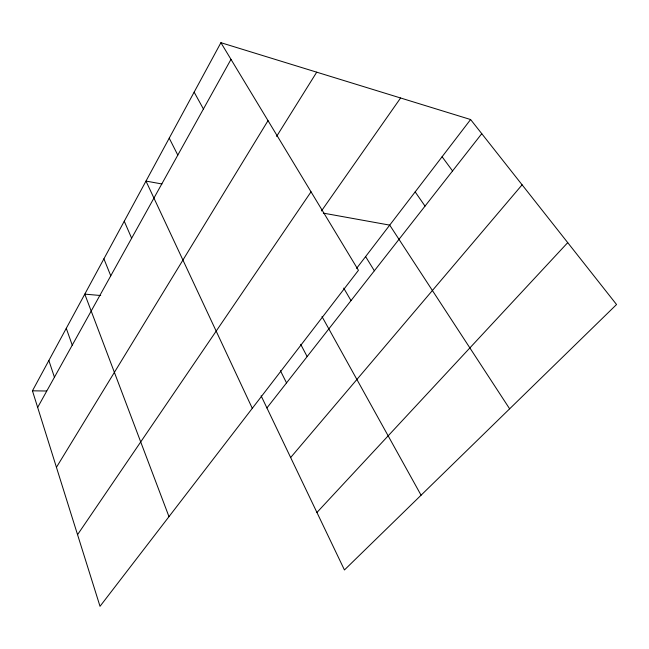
<?xml version="1.0" encoding="UTF-8"?>
<svg xmlns="http://www.w3.org/2000/svg" width="649" height="649" viewBox="0 0 649 649"><rect width="100%" height="100%" fill="white"/><g stroke="black" fill="none" stroke-linecap="round" stroke-linejoin="round"><path stroke-width="0.97" d="M220.911 42.688L358.451 270.3L100.019 606.312L32.45 390.812L220.911 42.688L470.606 119.538L616.55 304.527L344.441 569.96L261.109 395.801M37.658 407.426L230.987 59.367M56.439 467.312L268.021 120.649M276.596 136.428L316.72 72.177M77.555 534.671L311.033 191.828M321.466 210.949L400.595 97.991M356.577 268.378L470.606 119.538M266.917 407.945L481.761 133.678M290.647 457.537L522.104 184.811M316.931 512.475L567.721 242.637M32.45 390.812L46.639 391.014M100.7 295.522L84.792 294.135L168.983 516.653M161.95 183.975L145.984 181.087L252.291 408.326M323.307 213.123L389.716 225.122L509.635 408.813M442.099 156.758L452.572 170.947M415.173 191.893L425.03 206.106M365.606 256.59L374.359 270.787M343.71 288.107L351.004 300.601M321.993 316.558L421.071 495.203M194.14 92.142L203.429 108.991M300.674 344.303L307.147 356.593M169.227 138.164L177.81 155.111M280.4 370.684L286.534 382.91M124.259 221.22L131.642 238.224M103.905 258.829L110.768 275.801M66.279 328.329L72.242 345.163M48.862 360.495L54.435 377.231"/></g></svg>
